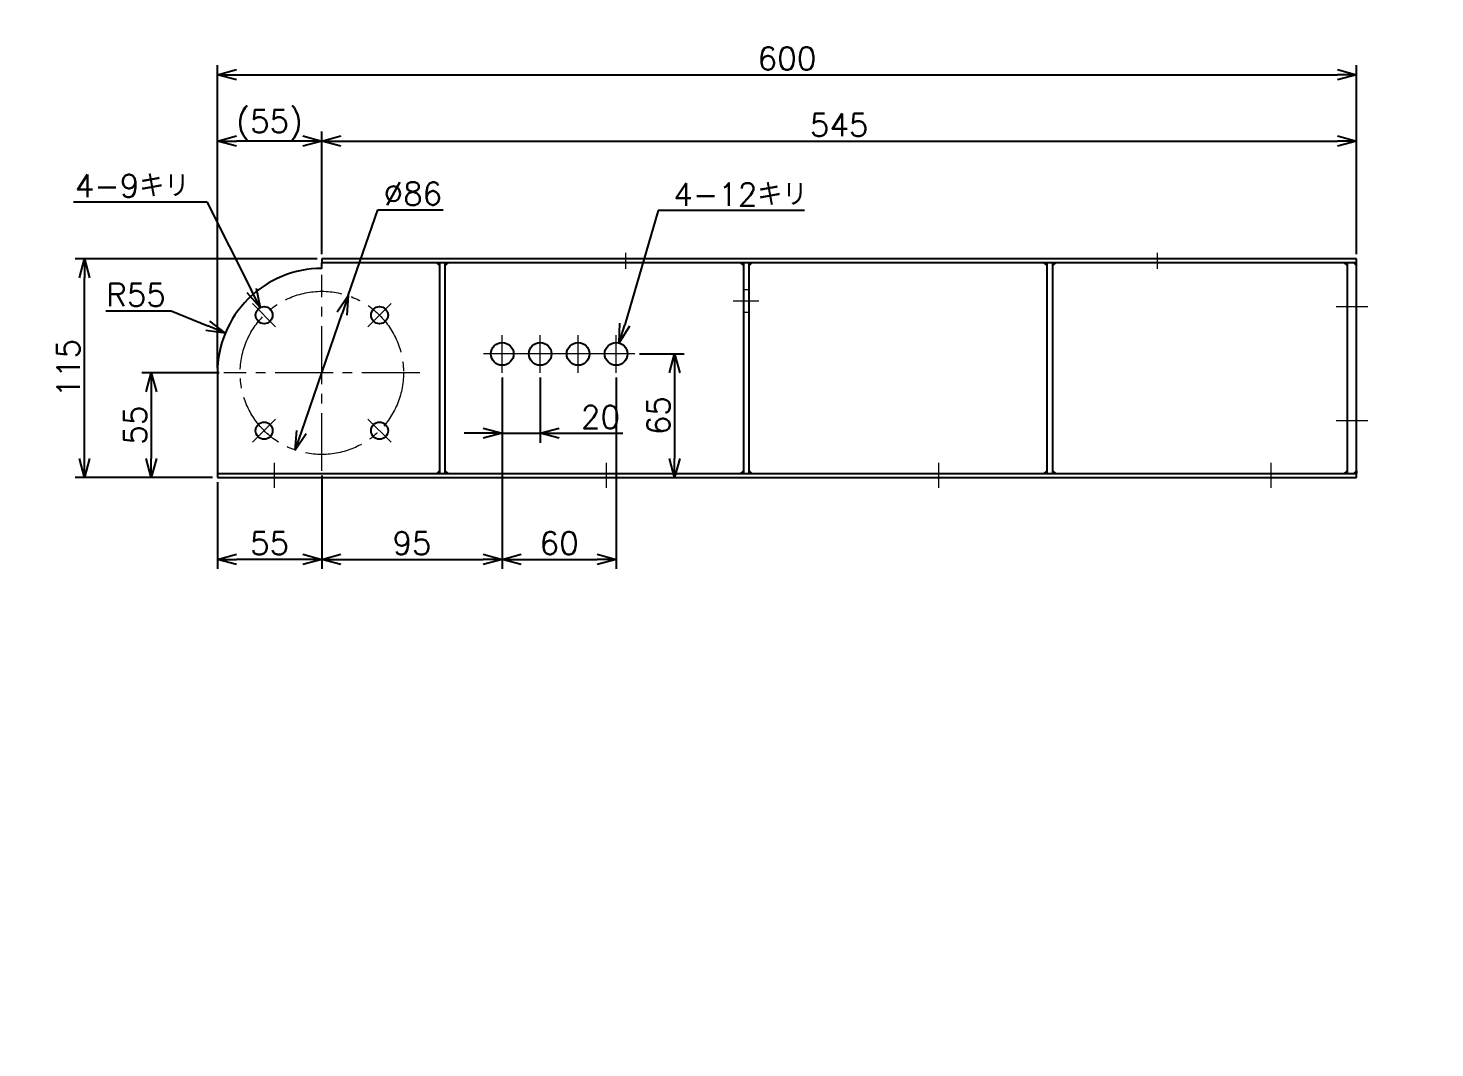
# Model space of a CAD drawing. Header units: millimetres. Extents: x 0 to 3313, y -19 to 2332.
# Drawn here: x 608 to 1349, y 1138 to 1675 of the extents above; entities that cross this region are included whole.
import ezdxf
from ezdxf import colors
from ezdxf.entities.mleader import LeaderData, LeaderLine
from ezdxf.enums import TextEntityAlignment as Align
from ezdxf.math import Vec2, Vec3

# ---------------------------------------------------------------- set-up
doc = ezdxf.new("R2010")
doc.units = ezdxf.units.MM
doc.header["$LTSCALE"] = 1.6
doc.header["$PDMODE"] = 99
doc.header["$PDSIZE"] = 1
doc.linetypes.add('CENTER2', pattern=[28.575, 19.05, -3.175, 3.175, -3.175])
doc.linetypes.add('HIDDEN', pattern=[9.525, 6.35, -3.175])
for name, color, linetype, lineweight in [('04_HIDDEN', 2, 'HIDDEN', 13), ('05_CENTER', 4, 'CENTER2', 13), ('08_DIM', 3, 'Continuous', 13)]:
    doc.layers.add(name, color=color, linetype=linetype, lineweight=lineweight)
doc.styles.add('KSS_TXT', font='txt.shx', dxfattribs={"bigfont": 'extfont2.shx'})
doc.styles.get("Standard").update_dxf_attribs({"font": 'txt.shx', "bigfont": 'extfont2.shx'})
doc.dimstyles.new('KSS_DIM', dxfattribs={"dimscale": 4, "dimtxt": 3, "dimasz": 2.5, "dimexe": 1.25, "dimexo": 0.625, "dimtad": 1, "dimdsep": 46, "dimtxsty": 'KSS_TXT', "dimblk": 'OPEN30', "dimcen": 0, "dimazin": 2, "dimtfac": 0.75, "dimtmove": 0, "dimatfit": 3, "dimldrblk": 'OPEN30', "dimfxl": 1.25, "dimtolj": 1, "dimarcsym": 0})
doc.dimstyles.new('KSS_DIM$3', dxfattribs={"dimscale": 4, "dimtxt": 3, "dimasz": 2.5, "dimexe": 1.25, "dimexo": 0.625, "dimtad": 1, "dimtih": 1, "dimtoh": 1, "dimdsep": 46, "dimtxsty": 'KSS_TXT', "dimblk": 'OPEN30', "dimcen": 0, "dimazin": 2, "dimtfac": 0.75, "dimtofl": 0, "dimtmove": 0, "dimatfit": 3, "dimldrblk": 'OPEN30', "dimfxl": 1.25, "dimtolj": 1, "dimarcsym": 0})
doc.dimstyles.new('KSS_DIM$4', dxfattribs={"dimscale": 4, "dimtxt": 3, "dimasz": 2.5, "dimexe": 1.25, "dimexo": 0.625, "dimtad": 1, "dimtih": 1, "dimtoh": 1, "dimdsep": 46, "dimtxsty": 'KSS_TXT', "dimblk": 'OPEN30', "dimcen": 0, "dimse1": 1, "dimazin": 2, "dimtfac": 0.75, "dimtofl": 0, "dimtmove": 0, "dimatfit": 3, "dimldrblk": 'OPEN30', "dimfxl": 1.25, "dimtolj": 1, "dimarcsym": 0})

# ---------------------------------------------------------------- blocks, each defined once
blk = doc.blocks.new('_Open30')
at = {"color": 0, "linetype": 'ByBlock', "lineweight": -2}
for p, q in [((-1, 0.268), (0, 0)), ((0, 0), (-1, -0.268)), ((0, 0), (-1, 0))]:
    blk.add_line(p, q, dxfattribs=at)
blk = doc.blocks.new('*D8')
at = {"layer": '08_DIM', "color": 0, "lineweight": -2, "transparency": 16777216}
for p, q in [((708.02, 1496.14), (708.02, 1620.73)), ((753.02, 1615.73), (718.02, 1615.73)), ((763.02, 1556.14), (763.02, 1620.73))]:
    blk.add_line(p, q, dxfattribs=at)
at = {"layer": 'Defpoints', "color": 0, "transparency": 16777216}
for p in [(708.02, 1615.73), (763.02, 1553.64), (708.02, 1493.64)]:
    blk.add_point(p, dxfattribs=at)
at = {"layer": '08_DIM', "color": 0, "lineweight": -2, "transparency": 16777216, "xscale": 10, "yscale": 10, "zscale": 10, "rotation": 180}
blk.add_blockref('_Open30', (708.02, 1615.73), dxfattribs=at)
at = {"layer": '08_DIM', "color": 0, "lineweight": -2, "transparency": 16777216, "xscale": 10, "yscale": 10, "zscale": 10}
blk.add_blockref('_Open30', (763.02, 1615.73), dxfattribs=at)
at = {"layer": '08_DIM', "color": 0, "transparency": 16777216, "insert": (735.52, 1624.23), "char_height": 12, "attachment_point": 5, "style": 'KSS_TXT'}
blk.add_mtext('\\A1;(55)', dxfattribs=at)
blk = doc.blocks.new('*D9')
at = {"layer": '08_DIM', "color": 0, "lineweight": -2, "transparency": 16777216}
for p, q in [((763.02, 1556.14), (763.02, 1620.73)), ((773.02, 1615.73), (1298.02, 1615.73)), ((1308.02, 1556.14), (1308.02, 1620.73))]:
    blk.add_line(p, q, dxfattribs=at)
at = {"layer": 'Defpoints', "color": 0, "transparency": 16777216}
for p in [(1308.02, 1615.73), (763.02, 1553.64), (1308.02, 1553.64)]:
    blk.add_point(p, dxfattribs=at)
at = {"layer": '08_DIM', "color": 0, "lineweight": -2, "transparency": 16777216, "xscale": 10, "yscale": 10, "zscale": 10, "rotation": 180}
blk.add_blockref('_Open30', (763.02, 1615.73), dxfattribs=at)
at = {"layer": '08_DIM', "color": 0, "lineweight": -2, "transparency": 16777216, "xscale": 10, "yscale": 10, "zscale": 10}
blk.add_blockref('_Open30', (1308.02, 1615.73), dxfattribs=at)
at = {"layer": '08_DIM', "color": 0, "transparency": 16777216, "insert": (1035.52, 1624.23), "char_height": 12, "attachment_point": 5, "style": 'KSS_TXT'}
blk.add_mtext('\\A1;545', dxfattribs=at)
blk = doc.blocks.new('*D10')
at = {"layer": '08_DIM', "color": 0, "lineweight": -2, "transparency": 16777216}
for p, q in [((708.02, 1496.14), (708.02, 1655.67)), ((1308.02, 1556.14), (1308.02, 1655.67)), ((718.02, 1650.67), (1298.02, 1650.67))]:
    blk.add_line(p, q, dxfattribs=at)
at = {"layer": 'Defpoints', "color": 0, "transparency": 16777216}
for p in [(1308.02, 1650.67), (1308.02, 1553.64), (708.02, 1493.64)]:
    blk.add_point(p, dxfattribs=at)
at = {"layer": '08_DIM', "color": 0, "lineweight": -2, "transparency": 16777216, "xscale": 10, "yscale": 10, "zscale": 10, "rotation": 180}
blk.add_blockref('_Open30', (708.02, 1650.67), dxfattribs=at)
at = {"layer": '08_DIM', "color": 0, "lineweight": -2, "transparency": 16777216, "xscale": 10, "yscale": 10, "zscale": 10}
blk.add_blockref('_Open30', (1308.02, 1650.67), dxfattribs=at)
at = {"layer": '08_DIM', "color": 0, "transparency": 16777216, "insert": (1008.02, 1659.17), "char_height": 12, "attachment_point": 5, "style": 'KSS_TXT'}
blk.add_mtext('\\A1;600', dxfattribs=at)
blk = doc.blocks.new('*D11')
at = {"layer": '08_DIM', "color": 0, "lineweight": -2, "transparency": 16777216}
for p, q in [((763.02, 1439.53), (763.02, 1390.45)), ((708.02, 1436.14), (708.02, 1390.45)), ((753.02, 1395.45), (718.02, 1395.45))]:
    blk.add_line(p, q, dxfattribs=at)
at = {"layer": 'Defpoints', "color": 0, "transparency": 16777216}
for p in [(708.02, 1438.64), (763.02, 1442.03), (708.02, 1395.45)]:
    blk.add_point(p, dxfattribs=at)
at = {"layer": '08_DIM', "color": 0, "lineweight": -2, "transparency": 16777216, "xscale": 10, "yscale": 10, "zscale": 10, "rotation": 180}
blk.add_blockref('_Open30', (708.02, 1395.45), dxfattribs=at)
at = {"layer": '08_DIM', "color": 0, "lineweight": -2, "transparency": 16777216, "xscale": 10, "yscale": 10, "zscale": 10}
blk.add_blockref('_Open30', (763.02, 1395.45), dxfattribs=at)
at = {"layer": '08_DIM', "color": 0, "transparency": 16777216, "insert": (735.52, 1403.95), "char_height": 12, "attachment_point": 5, "style": 'KSS_TXT'}
blk.add_mtext('\\A1;55', dxfattribs=at)
blk = doc.blocks.new('*D12')
at = {"layer": '08_DIM', "color": 0, "lineweight": -2, "transparency": 16777216}
for p, q in [((858.02, 1491.21), (858.02, 1390.45)), ((763.02, 1439.53), (763.02, 1390.45)), ((773.02, 1395.45), (848.02, 1395.45))]:
    blk.add_line(p, q, dxfattribs=at)
at = {"layer": 'Defpoints', "color": 0, "transparency": 16777216}
for p in [(858.02, 1493.71), (763.02, 1442.03), (858.02, 1395.45)]:
    blk.add_point(p, dxfattribs=at)
at = {"layer": '08_DIM', "color": 0, "lineweight": -2, "transparency": 16777216, "xscale": 10, "yscale": 10, "zscale": 10, "rotation": 180}
blk.add_blockref('_Open30', (763.02, 1395.45), dxfattribs=at)
at = {"layer": '08_DIM', "color": 0, "lineweight": -2, "transparency": 16777216, "xscale": 10, "yscale": 10, "zscale": 10}
blk.add_blockref('_Open30', (858.02, 1395.45), dxfattribs=at)
at = {"layer": '08_DIM', "color": 0, "transparency": 16777216, "insert": (810.52, 1403.96), "char_height": 12, "attachment_point": 5, "style": 'KSS_TXT'}
blk.add_mtext('\\A1;95', dxfattribs=at)
blk = doc.blocks.new('*D13')
at = {"layer": '08_DIM', "color": 0, "lineweight": -2, "transparency": 16777216}
for p, q in [((858.02, 1491.21), (858.02, 1390.45)), ((918.02, 1491.21), (918.02, 1390.45)), ((868.02, 1395.45), (908.02, 1395.45))]:
    blk.add_line(p, q, dxfattribs=at)
at = {"layer": 'Defpoints', "color": 0, "transparency": 16777216}
for p in [(858.02, 1493.71), (918.02, 1493.71), (918.02, 1395.45)]:
    blk.add_point(p, dxfattribs=at)
at = {"layer": '08_DIM', "color": 0, "lineweight": -2, "transparency": 16777216, "xscale": 10, "yscale": 10, "zscale": 10, "rotation": 180}
blk.add_blockref('_Open30', (858.02, 1395.45), dxfattribs=at)
at = {"layer": '08_DIM', "color": 0, "lineweight": -2, "transparency": 16777216, "xscale": 10, "yscale": 10, "zscale": 10}
blk.add_blockref('_Open30', (918.02, 1395.45), dxfattribs=at)
at = {"layer": '08_DIM', "color": 0, "transparency": 16777216, "insert": (888.02, 1403.95), "char_height": 12, "attachment_point": 5, "style": 'KSS_TXT'}
blk.add_mtext('\\A1;60', dxfattribs=at)
blk = doc.blocks.new('*D14')
at = {"layer": '08_DIM', "color": 0, "lineweight": -2, "transparency": 16777216}
for p, q in [((930.39, 1503.64), (953.85, 1503.64)), ((948.85, 1493.64), (948.85, 1448.64)), ((930.39, 1438.64), (953.85, 1438.64))]:
    blk.add_line(p, q, dxfattribs=at)
at = {"layer": 'Defpoints', "color": 0, "transparency": 16777216}
for p in [(927.89, 1503.64), (927.89, 1438.64), (948.85, 1438.64)]:
    blk.add_point(p, dxfattribs=at)
at = {"layer": '08_DIM', "color": 0, "lineweight": -2, "transparency": 16777216, "xscale": 10, "yscale": 10, "zscale": 10}
for p, rotation in [((948.85, 1503.64), 90), ((948.85, 1438.64), 270)]:
    blk.add_blockref('_Open30', p, dxfattribs=dict(at, rotation=rotation))
at = {"layer": '08_DIM', "color": 0, "transparency": 16777216, "insert": (940.34, 1471.14), "char_height": 12, "attachment_point": 5, "rotation": 90, "style": 'KSS_TXT'}
blk.add_mtext('\\A1;65', dxfattribs=at)
blk = doc.blocks.new('*D15')
at = {"layer": '08_DIM', "color": 0, "lineweight": -2, "transparency": 16777216}
for p, q in [((708.91, 1493.64), (668.2, 1493.64)), ((673.2, 1483.64), (673.2, 1448.64)), ((705.52, 1438.64), (668.2, 1438.64))]:
    blk.add_line(p, q, dxfattribs=at)
at = {"layer": 'Defpoints', "color": 0, "transparency": 16777216}
for p in [(711.41, 1493.64), (673.2, 1438.64), (708.02, 1438.64)]:
    blk.add_point(p, dxfattribs=at)
at = {"layer": '08_DIM', "color": 0, "lineweight": -2, "transparency": 16777216, "xscale": 10, "yscale": 10, "zscale": 10}
for p, rotation in [((673.2, 1493.64), 90), ((673.2, 1438.64), 270)]:
    blk.add_blockref('_Open30', p, dxfattribs=dict(at, rotation=rotation))
at = {"layer": '08_DIM', "color": 0, "transparency": 16777216, "insert": (664.7, 1466.14), "char_height": 12, "attachment_point": 5, "rotation": 90, "style": 'KSS_TXT'}
blk.add_mtext('\\A1;55', dxfattribs=at)
blk = doc.blocks.new('*D16')
at = {"layer": '08_DIM', "color": 0, "lineweight": -2, "transparency": 16777216}
for p, q in [((760.52, 1553.64), (633.03, 1553.64)), ((638.03, 1448.64), (638.03, 1543.64)), ((705.52, 1438.64), (633.03, 1438.64))]:
    blk.add_line(p, q, dxfattribs=at)
at = {"layer": 'Defpoints', "color": 0, "transparency": 16777216}
for p in [(638.03, 1553.64), (763.02, 1553.64), (708.02, 1438.64)]:
    blk.add_point(p, dxfattribs=at)
at = {"layer": '08_DIM', "color": 0, "lineweight": -2, "transparency": 16777216, "xscale": 10, "yscale": 10, "zscale": 10}
for p, rotation in [((638.03, 1553.64), 90), ((638.03, 1438.64), 270)]:
    blk.add_blockref('_Open30', p, dxfattribs=dict(at, rotation=rotation))
at = {"layer": '08_DIM', "color": 0, "transparency": 16777216, "insert": (629.53, 1496.14), "char_height": 12, "attachment_point": 5, "rotation": 90, "style": 'KSS_TXT'}
blk.add_mtext('\\A1;115', dxfattribs=at)
blk = doc.blocks.new('*D17')
at = {"layer": '08_DIM', "color": 0, "lineweight": -2, "transparency": 16777216}
for p, q in [((649.22, 1526.31), (683.72, 1526.31)), ((683.72, 1526.31), (702.92, 1518.4))]:
    blk.add_line(p, q, dxfattribs=at)
at = {"layer": 'Defpoints', "color": 0, "transparency": 16777216}
for p in [(712.17, 1514.59), (763.02, 1493.64)]:
    blk.add_point(p, dxfattribs=at)
at = {"layer": '08_DIM', "color": 0, "lineweight": -2, "transparency": 16777216, "xscale": 10, "yscale": 10, "zscale": 10, "rotation": 337.6108435831828}
blk.add_blockref('_Open30', (712.17, 1514.59), dxfattribs=at)
at = {"layer": '08_DIM', "color": 0, "transparency": 16777216, "insert": (665.22, 1534.81), "char_height": 12, "attachment_point": 5, "style": 'KSS_TXT'}
blk.add_mtext('\\A1;R55', dxfattribs=at)
blk = doc.blocks.new('*D27')
at = {"layer": '08_DIM', "color": 0, "lineweight": -2, "transparency": 16777216}
for p, q in [((858.02, 1491.21), (858.02, 1456.9)), ((878.02, 1491.21), (878.02, 1456.9)), ((848.02, 1461.9), (838.02, 1461.9)), ((858.02, 1461.9), (878.02, 1461.9)), ((888.02, 1461.9), (921.52, 1461.9))]:
    blk.add_line(p, q, dxfattribs=at)
at = {"layer": 'Defpoints', "color": 0, "transparency": 16777216}
for p in [(858.02, 1493.71), (878.02, 1493.71), (878.02, 1461.9)]:
    blk.add_point(p, dxfattribs=at)
at = {"layer": '08_DIM', "color": 0, "lineweight": -2, "transparency": 16777216, "xscale": 10, "yscale": 10, "zscale": 10}
blk.add_blockref('_Open30', (858.02, 1461.9), dxfattribs=at)
at = {"layer": '08_DIM', "color": 0, "lineweight": -2, "transparency": 16777216, "xscale": 10, "yscale": 10, "zscale": 10, "rotation": 180}
blk.add_blockref('_Open30', (878.02, 1461.9), dxfattribs=at)
at = {"layer": '08_DIM', "color": 0, "transparency": 16777216, "insert": (909.77, 1470.4), "char_height": 12, "attachment_point": 5, "style": 'KSS_TXT'}
blk.add_mtext('\\A1;20', dxfattribs=at)
blk = doc.blocks.new('*D28')
at = {"layer": '08_DIM', "color": 0, "lineweight": -2, "transparency": 16777216}
for p, q in [((632.31, 1583.66), (702.41, 1583.66)), ((702.41, 1583.66), (726.06, 1536.98))]:
    blk.add_line(p, q, dxfattribs=at)
at = {"layer": 'Defpoints', "color": 0, "transparency": 16777216}
for p in [(730.58, 1528.06), (734.65, 1520.03)]:
    blk.add_point(p, dxfattribs=at)
at = {"layer": '08_DIM', "color": 0, "lineweight": -2, "transparency": 16777216, "xscale": 10, "yscale": 10, "zscale": 10, "rotation": 296.8715043100673}
blk.add_blockref('_Open30', (730.58, 1528.06), dxfattribs=at)
at = {"layer": '08_DIM', "color": 0, "transparency": 16777216, "insert": (663.11, 1592.16), "char_height": 12, "attachment_point": 5, "style": 'KSS_TXT'}
blk.add_mtext('\\A1;4-9キリ', dxfattribs=at)
blk = doc.blocks.new('*D29')
at = {"layer": '08_DIM', "color": 0, "lineweight": -2, "transparency": 16777216}
for p, q in [((776.97, 1534.32), (792.48, 1579.52)), ((792.48, 1579.52), (826.98, 1579.52)), ((752.32, 1462.43), (773.73, 1524.86))]:
    blk.add_line(p, q, dxfattribs=at)
at = {"layer": 'Defpoints', "color": 0, "transparency": 16777216}
for p in [(776.97, 1534.32), (749.07, 1452.97)]:
    blk.add_point(p, dxfattribs=at)
at = {"layer": '08_DIM', "color": 0, "lineweight": -2, "transparency": 16777216, "xscale": 10, "yscale": 10, "zscale": 10}
for p, rotation in [((776.97, 1534.32), 71.06877091808141), ((749.07, 1452.97), 251.0687709180814)]:
    blk.add_blockref('_Open30', p, dxfattribs=dict(at, rotation=rotation))
at = {"layer": '08_DIM', "color": 0, "transparency": 16777216, "insert": (810.98, 1588.02), "char_height": 12, "attachment_point": 5, "style": 'KSS_TXT'}
blk.add_mtext('\\A1;%%C86', dxfattribs=at)
blk = doc.blocks.new('*D30')
at = {"layer": '08_DIM', "color": 0, "lineweight": -2, "transparency": 16777216}
for p, q in [((940.17, 1579.1), (922.53, 1518.99)), ((1017.27, 1579.1), (940.17, 1579.1))]:
    blk.add_line(p, q, dxfattribs=at)
at = {"layer": 'Defpoints', "color": 0, "transparency": 16777216}
for p in [(919.71, 1509.4), (916.33, 1497.88)]:
    blk.add_point(p, dxfattribs=at)
at = {"layer": '08_DIM', "color": 0, "lineweight": -2, "transparency": 16777216, "xscale": 10, "yscale": 10, "zscale": 10, "rotation": 253.6464391242773}
blk.add_blockref('_Open30', (919.71, 1509.4), dxfattribs=at)
at = {"layer": '08_DIM', "color": 0, "transparency": 16777216, "insert": (983.47, 1587.6), "char_height": 12, "attachment_point": 5, "style": 'KSS_TXT'}
blk.add_mtext('\\A1;4-12キリ', dxfattribs=at)
blk = doc.blocks.new('AM_BALLOON1')
at = {"transparency": 16777216}
blk.add_circle((0, 0), 5, dxfattribs=at)
blk.add_attdef('B_NUMBER', text='', height=3, dxfattribs=at).set_placement((0, 0), align=Align.MIDDLE_CENTER)
blk = doc.blocks.new('_OPEN')
at = {"color": 0, "linetype": 'ByBlock'}
for p, q in [((-1, 0.167), (0, 0)), ((0, 0), (-1, -0.167)), ((0, 0), (-1, 0))]:
    blk.add_line(p, q, dxfattribs=at)

msp = doc.modelspace()

# ---------------------------------------------------------------- linework, layer by layer
at = {"color": 0}
for p, q in [((1308.023, 1553.642), (763.023, 1553.642)), ((763.023, 1553.642), (763.023, 1551.642)), ((1308.023, 1551.642), (763.023, 1551.642)), ((763.023, 1548.642), (763.023, 1551.642)), ((1308.023, 1438.642), (1308.023, 1553.642)), ((708.023, 1493.642), (708.023, 1438.642)), ((708.023, 1440.642), (1308.023, 1440.642)), ((708.023, 1438.642), (1308.023, 1438.642))]:
    msp.add_line(p, q, dxfattribs=at)
at = {"color": 3}
for points in [[(825.023, 1551.642), (823.523, 1551.642), (823.523, 1551.642), (825.023, 1550.142)], [(828.023, 1551.642), (829.523, 1551.642), (829.523, 1551.642), (828.023, 1550.142)], [(985.023, 1551.642), (983.523, 1551.642), (983.523, 1551.642), (985.023, 1550.142)], [(988.023, 1551.642), (989.523, 1551.642), (989.523, 1551.642), (988.023, 1550.142)], [(1144.837, 1551.642), (1143.337, 1551.642), (1143.337, 1551.642), (1144.837, 1550.142)], [(1148.023, 1551.642), (1149.523, 1551.642), (1149.523, 1551.642), (1148.023, 1550.142)], [(1303.023, 1551.642), (1301.523, 1551.642), (1301.523, 1551.642), (1303.023, 1550.142)], [(1308.023, 1551.642), (1306.523, 1551.642), (1306.523, 1551.642), (1308.023, 1550.142)], [(825.023, 1440.642), (823.523, 1440.642), (823.523, 1440.642), (825.023, 1442.142)], [(828.023, 1440.642), (829.523, 1440.642), (829.523, 1440.642), (828.023, 1442.142)], [(985.023, 1440.642), (983.523, 1440.642), (983.523, 1440.642), (985.023, 1442.142)], [(988.023, 1440.642), (989.523, 1440.642), (989.523, 1440.642), (988.023, 1442.142)], [(1144.837, 1440.642), (1143.337, 1440.642), (1143.337, 1440.642), (1144.837, 1442.142)], [(1148.023, 1440.642), (1149.523, 1440.642), (1149.523, 1440.642), (1148.023, 1442.142)], [(1303.023, 1440.642), (1301.523, 1440.642), (1301.523, 1440.642), (1303.023, 1442.142)], [(1308.023, 1440.642), (1306.523, 1440.642), (1306.523, 1440.642), (1308.023, 1442.142)]]:
    msp.add_lwpolyline(points, close=True, dxfattribs=at)
at = {"color": 0}
for points in [[(828.023, 1551.642), (825.023, 1551.642), (825.023, 1440.642), (828.023, 1440.642)], [(988.023, 1551.642), (985.023, 1551.642), (985.023, 1440.642), (988.023, 1440.642)], [(1148.023, 1551.642), (1144.837, 1551.642), (1144.837, 1440.642), (1148.023, 1440.642)], [(1308.023, 1551.642), (1303.023, 1551.642), (1303.023, 1440.642), (1308.023, 1440.642)]]:
    msp.add_lwpolyline(points, close=True, dxfattribs=at)
for centre, radius in [((732.618, 1524.048), 4.5), ((793.429, 1524.048), 4.5), ((858.023, 1503.642), 6), ((878.023, 1503.642), 6), ((898.023, 1503.642), 6), ((918.023, 1503.642), 6), ((732.618, 1463.237), 4.5), ((793.429, 1463.237), 4.5)]:
    msp.add_circle(centre, radius, dxfattribs=at)
msp.add_arc((763.023, 1493.642), 55, 90, 180.000349, dxfattribs=at)
at = {"layer": '04_HIDDEN'}
for p, q in [((985.023, 1537.642), (988.023, 1537.642)), ((985.023, 1525.642), (988.023, 1525.642))]:
    msp.add_line(p, q, dxfattribs=at)
at = {"layer": '05_CENTER'}
for p, q in [((923.023, 1556.792), (923.023, 1548.457)), ((1203.023, 1556.792), (1203.023, 1548.457)), ((763.023, 1442.029), (763.023, 1545.256)), ((738.708, 1517.957), (726.527, 1530.138)), ((787.338, 1517.957), (799.52, 1530.138)), ((979.646, 1531.642), (993.248, 1531.642)), ((1297.225, 1528.642), (1313.915, 1528.642)), ((858.023, 1493.708), (858.023, 1513.577)), ((878.023, 1493.708), (878.023, 1513.577)), ((898.023, 1493.708), (898.023, 1513.577)), ((918.023, 1493.708), (918.023, 1513.577)), ((867.958, 1503.642), (848.089, 1503.642)), ((887.958, 1503.642), (868.089, 1503.642)), ((907.958, 1503.642), (888.089, 1503.642)), ((927.958, 1503.642), (908.089, 1503.642)), ((814.637, 1493.642), (711.41, 1493.642)), ((738.708, 1469.327), (726.527, 1457.146)), ((787.338, 1469.327), (799.52, 1457.146)), ((1297.225, 1468.642), (1313.915, 1468.642)), ((738.023, 1433.036), (738.023, 1446.25)), ((913.023, 1433.036), (913.023, 1446.25)), ((1088.023, 1433.036), (1088.023, 1446.25)), ((1263.023, 1433.036), (1263.023, 1446.25))]:
    msp.add_line(p, q, dxfattribs=at)
msp.add_circle((763.023, 1493.642), 43, dxfattribs=at)

# ---------------------------------------------------------------- dimensions: what is measured, and where the dimension line sits
at = {"layer": '08_DIM'}
for base, p1, p2, picture, middle in [((1308.023, 1650.669), (708.023, 1493.642), (1308.023, 1553.642), '*D10', (1008.023, 1659.169)), ((1308.023, 1615.733), (763.023, 1553.642), (1308.023, 1553.642), '*D9', (1035.523, 1624.233)), ((858.023, 1395.45), (763.023, 1442.029), (858.023, 1493.708), '*D12', (810.523, 1403.959)), ((878.023, 1461.9), (858.023, 1493.708), (878.023, 1493.708), '*D27', (909.773, 1470.4)), ((918.023, 1395.45), (858.023, 1493.708), (918.023, 1493.708), '*D13', (888.023, 1403.95)), ((708.023, 1395.45), (763.023, 1442.029), (708.023, 1438.642), '*D11', (735.523, 1403.95))]:
    dim = msp.add_linear_dim(base=base, p1=p1, p2=p2, dimstyle='KSS_DIM', override={"dimarcsym": 1}, dxfattribs=at)
    dim.commit()
    dim.dimension.update_dxf_attribs({"geometry": picture, "text_midpoint": middle})
dim = msp.add_linear_dim(base=(708.023, 1615.733), p1=(763.023, 1553.642), p2=(708.023, 1493.642), text='(<>)', dimstyle='KSS_DIM', override={"dimarcsym": 1}, dxfattribs=at)
dim.commit()
dim.dimension.update_dxf_attribs({"geometry": '*D8', "text_midpoint": (735.523, 1624.233)})
for p1, p2, picture, middle in [((734.652, 1520.034), (730.584, 1528.062), '*D28', (663.11, 1583.665)), ((916.334, 1497.885), (919.713, 1509.399), '*D30', (983.466, 1579.101))]:
    dim = msp.add_diameter_dim_2p(p1=p1, p2=p2, text='4-<>キリ', dimstyle='KSS_DIM$3', override={"dimpost": '<>', "dimtix": 1, "dimarcsym": 1}, dxfattribs=at)
    dim.commit()
    dim.dimension.update_dxf_attribs({"geometry": picture, "text_midpoint": middle, "dimtype": 163})
dim = msp.add_diameter_dim_2p(p1=(749.073, 1452.968), p2=(776.974, 1534.316), dimstyle='KSS_DIM$3', override={"dimpost": '%%C<>', "dimtix": 1, "dimatfit": 2, "dimarcsym": 1}, dxfattribs=at)
dim.commit()
dim.dimension.update_dxf_attribs({"geometry": '*D29', "text_midpoint": (810.979, 1579.523), "dimtype": 163})
for base, p1, p2, picture, middle in [((638.025, 1553.642), (708.023, 1438.642), (763.023, 1553.642), '*D16', (629.525, 1496.142)), ((948.853, 1438.642), (927.892, 1503.642), (927.892, 1438.642), '*D14', (940.344, 1471.142)), ((673.202, 1438.642), (711.41, 1493.642), (708.023, 1438.642), '*D15', (664.702, 1466.142))]:
    dim = msp.add_linear_dim(base=base, p1=p1, p2=p2, angle=90, dimstyle='KSS_DIM', override={"dimarcsym": 1}, dxfattribs=at)
    dim.commit()
    dim.dimension.update_dxf_attribs({"geometry": picture, "text_midpoint": middle})
dim = msp.add_radius_dim(center=(763.023, 1493.642), mpoint=(712.169, 1514.591), dimstyle='KSS_DIM$4', override={"dimpost": 'R<>', "dimtix": 1, "dimarcsym": 1}, dxfattribs=at)
dim.commit()
dim.dimension.update_dxf_attribs({"geometry": '*D17', "text_midpoint": (665.218, 1526.312), "dimtype": 164})

# ---------------------------------------------------------------- leaders
ml = msp.add_multileader_block('Standard', dxfattribs=at)
ml.set_content('AM_BALLOON1', color=256, scale=5)
ml.set_attribute('B_NUMBER', '26', width=0)
ml.set_leader_properties(color=256, linetype='ByLayer', lineweight=-1)
ml.set_arrow_properties(name='OPEN')
ml.build(insert=Vec2(0, 0))
ml.multileader.update_dxf_attribs({"leader_type": 0, "has_dogleg": 0, "text_right_attachment_type": 6, "dogleg_length": 0, "arrow_head_size": 10, "scale": 2.5, "block_connection_type": 1})
ctx = ml.context
ctx.base_point, ctx.scale, ctx.char_height, ctx.arrow_head_size, ctx.landing_gap_size, ctx.plane_origin = Vec3(1917.471, 2012.571), 2.5, 20, 10, 10, Vec3(1917.471, 2012.571)
ctx.right_attachment, ctx.attachment_type = 6, 1
notes = []
notes.append((ctx, [(0, (0, 0, 0), (0, 0), (1, 0), 1, [])]))
ctx.block.insert = Vec3(1917.471, 2012.571)
for ctx, leaders in notes:
    for number, flags, end, landing, length, lines in leaders:
        leader = LeaderData()
        leader.index, (leader.has_last_leader_line, leader.has_dogleg_vector, leader.attachment_direction) = number, flags
        leader.last_leader_point, leader.dogleg_vector, leader.dogleg_length = Vec3(end), Vec3(landing), length
        for number, points, colour, breaks in lines:
            line = LeaderLine()
            line.index, line.vertices, line.color, line.breaks = number, Vec3.list(points), colors.encode_raw_color(colour), breaks
            leader.lines.append(line)
        ctx.leaders.append(leader)

doc.saveas('drawing.dxf')
